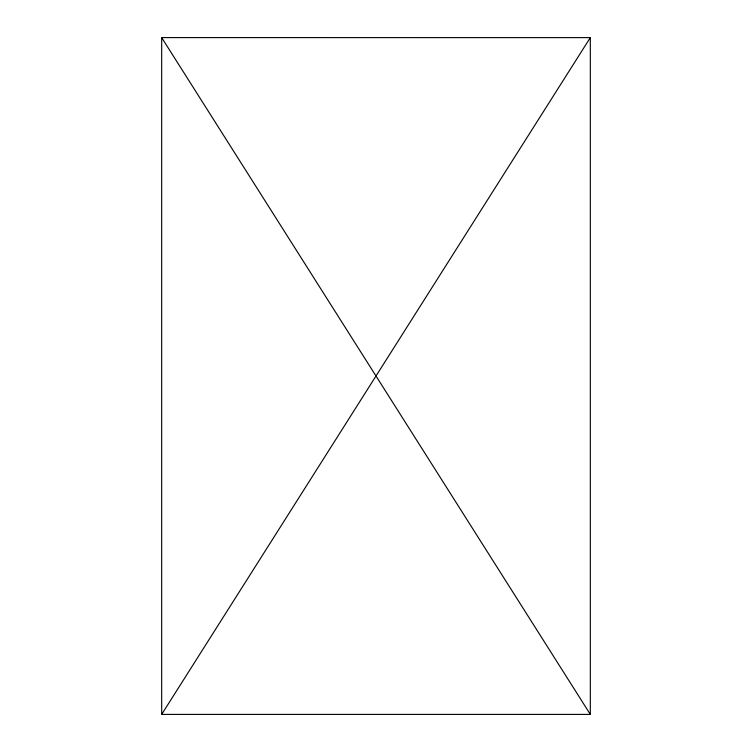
<?xml version="1.0" encoding="UTF-8"?>
<svg xmlns="http://www.w3.org/2000/svg" width="752" height="752" viewBox="0 0 752 752"><rect width="100%" height="100%" fill="white"/><g stroke="black" fill="none" stroke-linecap="round" stroke-linejoin="round"><path stroke-width="1.13" d="M161.689 714.381L590.311 37.619L161.68 37.6L161.68 714.4L590.32 714.4L590.32 37.6M161.689 37.619L590.311 714.381"/></g></svg>
